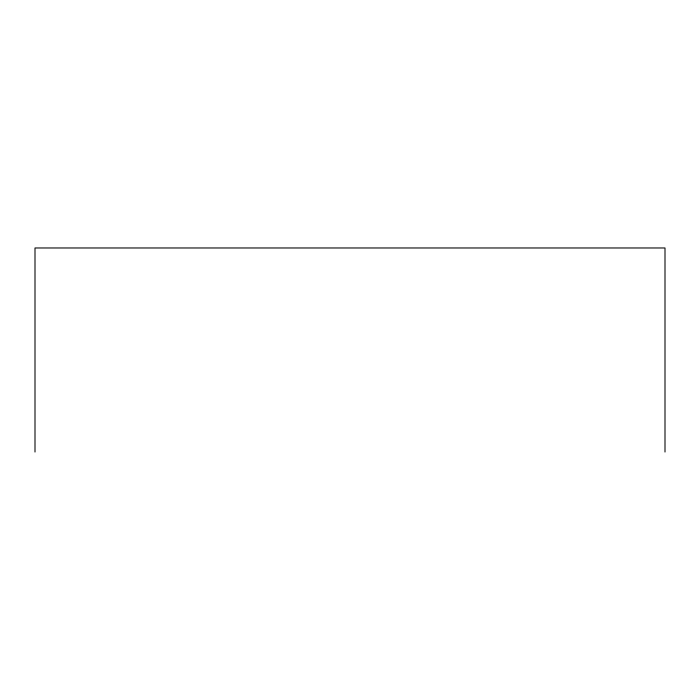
<?xml version="1.0" encoding="UTF-8"?>
<svg xmlns="http://www.w3.org/2000/svg" width="700" height="700" viewBox="0 0 700 700"><rect width="100%" height="100%" fill="white"/><g stroke="black" fill="none" stroke-linecap="round" stroke-linejoin="round"><path stroke-width="1.05" d="M665 452.025L665 247.975L35 247.975L35 452.025"/></g></svg>
